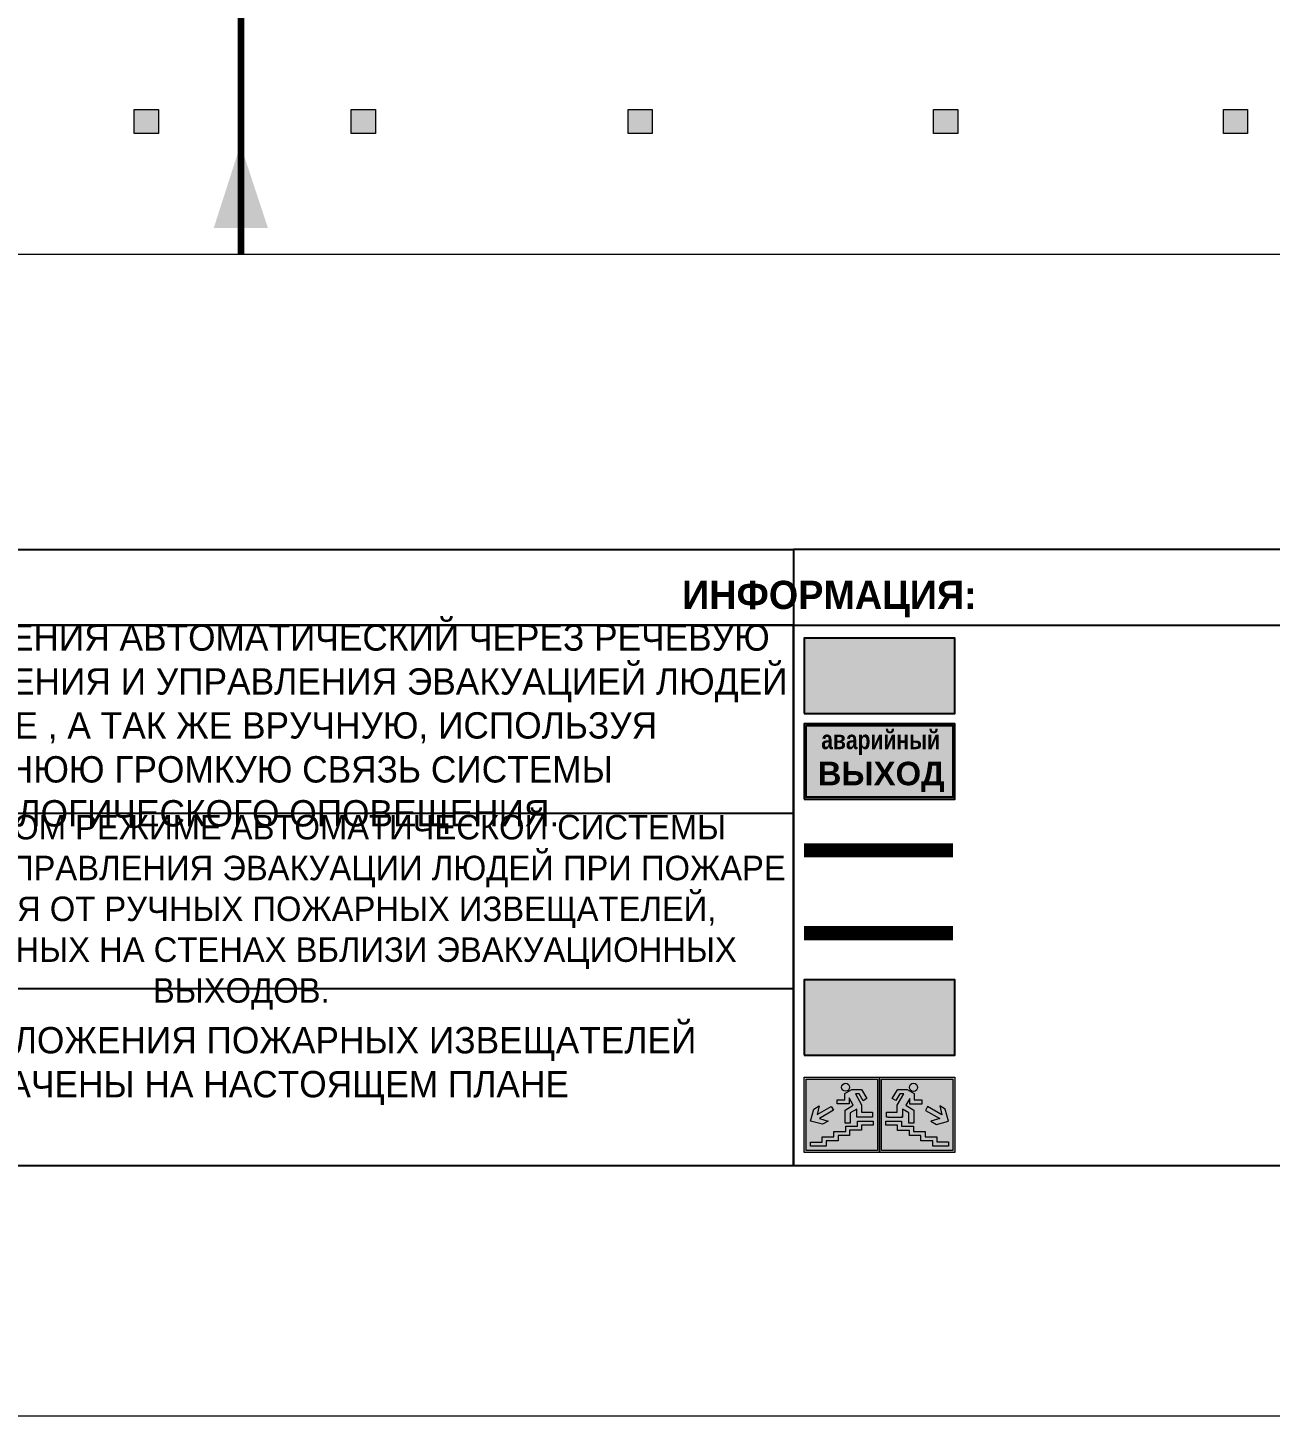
# Model space of a CAD drawing. Header units: millimetres. Extents: x 13810 to 67229, y 12374 to 21950.
# Drawn here: x 31370.5 to 31502.4, y 13755.9 to 13903.3 of the extents above; entities that cross this region are included whole.
import ezdxf

# ---------------------------------------------------------------- set-up
doc = ezdxf.new("R2010")
doc.units = ezdxf.units.MM
doc.linetypes.add('GOST2.303 4', pattern=[7, 5, -2, 0])
doc.layers.add('План_Штампы', color=7, linetype='Continuous')
doc.styles.add('обычный', font='arial.ttf')

# ---------------------------------------------------------------- blocks, each defined once
blk = doc.blocks.new('A$C41C009D9')
at = {"true_color": 0xffffff}
blk.add_hatch(color=7, dxfattribs=at).paths.add_polyline_path([(0, 8), (-16, 8), (-16, 0), (0, 0)])
h = blk.add_hatch(color=126)
h.dxf.hatch_style = 1
h.paths.add_polyline_path([(-15.8, 7.8), (-15.8, 0.2), (-0.2, 0.2), (-0.2, 7.8)])
at = {"color": 126}
for points in [[(-16, 0), (0, 0), (0, 8), (-16, 8)], [(-16, 0), (0, 0), (0, 8), (-16, 8)], [(-15.8, 7.8), (-0.2, 7.8), (-0.2, 0.2), (-15.8, 0.2)]]:
    blk.add_lwpolyline(points, close=True, dxfattribs=at)
at = {"color": 7, "true_color": 0xffffff, "insert": (-15.8, 7.3), "char_height": 2.5, "width": 15.5999, "attachment_point": 1, "style": 'обычный'}
blk.add_mtext('\\pi1.6133;{\\fArial|b1|i0|c204|p34;\\H0.8x;\\W0.8;аварийный\\H1.25x;\\W1;\\P\\pi1.2327;ВЫХОД}', dxfattribs=at)
blk = doc.blocks.new('A$C32E8229D')
at = {"true_color": 0xffffff}
blk.add_hatch(color=7, dxfattribs=at).paths.add_polyline_path([(0, 0), (0, -8), (16, -8), (16, 0)])
h = blk.add_hatch(color=126)
h.paths.add_polyline_path([(0.2, -0.2), (15.8, -0.2), (15.8, -7.8), (0.2, -7.8)])
h.paths.add_polyline_path([(13.49, -2.05), (12.08, -2.05), (11.37, -2.63, 0.162397), (11.29, -2.84), (11.29, -3.63), (10.35, -3.63), (10.35, -4.05), (11.68, -4.05), (11.68, -3.48), (12.26, -4.28), (11.29, -5.1), (11.29, -6.78), (11.85, -6.78), (11.85, -5.44), (12.8, -4.64), (12.8, -5.94), (14.46, -5.94), (14.46, -5.39), (13.45, -5.39), (13.45, -3.97), (12.46, -2.59), (13.15, -2.59), (13.69, -3.34), (14.18, -3)], flags=16)
h.paths.add_polyline_path([(10.74, -1.82, 1), (11.8, -1.82, 1)], flags=16)
h.paths.add_polyline_path([(9.39, -3.59), (5.99, -3.59), (6.56, -3.03), (5.91, -3.03), (5.1, -3.83), (5.91, -4.64), (6.56, -4.64), (5.99, -4.09), (9.39, -4.09)], flags=16)
h.paths.add_polyline_path([(4.29, -1.08), (1.72, -1.08), (1.72, -6.6), (4.29, -6.6)], flags=16)
at = {"color": 126}
blk.add_lwpolyline([(16, -8), (0, -8), (0, 0), (16, 0)], close=True, dxfattribs=at)
blk = doc.blocks.new('A$C7B4425F7')
at = {"true_color": 0xffffff}
blk.add_hatch(color=7, dxfattribs=at).paths.add_polyline_path([(0, 0), (-16, 0), (-16, -8), (0, -8)])
h = blk.add_hatch(color=126)
h.paths.add_polyline_path([(-0.2, -0.2), (-15.8, -0.2), (-15.8, -7.8), (-0.2, -7.8)])
h.paths.add_polyline_path([(-11.76, -2.03), (-11.76, -3.66), (-11.17, -3.66, -0.568275), (-11.17, -6.18), (-12.58, -6.18), (-12.58, -2.03)], flags=16)
h.paths.add_polyline_path([(-13.33, -4.12, -0.495768), (-13.59, -6.18), (-15.03, -6.18), (-15.03, -2.03), (-13.59, -2.03, -0.487973)], flags=16)
h.paths.add_polyline_path([(-10.25, -2.03), (-9.48, -2.03), (-9.48, -6.18), (-10.25, -6.18)], flags=16)
h.paths.add_polyline_path([(-13.84, -3.69), (-14.24, -3.69), (-14.24, -3.03), (-13.9, -3.03, -0.692621)], flags=0)
h.paths.add_polyline_path([(-9.15, -2.03), (-8.4, -2.03), (-8.04, -3.07), (-7.68, -2.03), (-6.93, -2.03), (-7.64, -4.1), (-6.93, -6.18), (-7.68, -6.18), (-8.04, -5.14), (-8.4, -6.18), (-9.15, -6.18), (-8.44, -4.1)], flags=16)
h.paths.add_polyline_path([(-11.76, -4.46), (-11.42, -4.46, -0.692621), (-11.36, -5.12), (-11.76, -5.12)], flags=0)
h.paths.add_polyline_path([(-13.9, -5.2), (-14.24, -5.2), (-14.24, -4.55), (-13.84, -4.55, -0.708038)], flags=0)
edge = h.paths.add_edge_path(flags=16)
edge.add_ellipse((-5.51, -4.08), major_axis=(0, 2.05), ratio=0.586184, start_angle=0, end_angle=360)
edge = h.paths.add_edge_path(flags=0)
edge.add_ellipse((-5.51, -4.08), major_axis=(0, 1.14), ratio=0.454828, start_angle=0, end_angle=360)
h.paths.add_polyline_path([(-4.13, -4.96, 0.377264), (-3.48, -4.52, 0.0555), (-3.16, -2.03), (-1.66, -2.03), (-1.66, -4.96), (-0.96, -4.96), (-0.96, -7.01), (-1.75, -7.01), (-1.75, -6.18), (-3.3, -6.18), (-3.3, -7.02), (-4.13, -7.02)], flags=16)
h.paths.add_polyline_path([(-2.73, -2.91), (-2.28, -2.91), (-2.28, -4.96), (-3.05, -4.96, 0.079136)], flags=0)
at = {"color": 126}
blk.add_lwpolyline([(-16, -8), (0, -8), (0, 0), (-16, 0)], close=True, dxfattribs=at)
blk = doc.blocks.new('вниз 3')
at = {"lineweight": 0, "true_color": 0xffffff}
h = blk.add_hatch(color=7, dxfattribs=at)
h.dxf.hatch_style = 1
h.paths.add_polyline_path([(40997.5, -4475.69), (40997.25, -4475.28), (40995.76, -4476.15), (40995.97, -4475.23), (40995.39, -4475.56), (40995.05, -4476.83), (40996.33, -4477.17), (40996.91, -4476.83), (40996, -4476.55)], flags=0)
h.paths.add_polyline_path([(40999.81, -4473.95), (41000.22, -4473.95), (41000.64, -4474.67), (41001.03, -4474.43), (41000.46, -4473.49), (41000.42, -4473.49), (40999.43, -4473.49), (40998.68, -4473.92), (40998.68, -4474.57), (40997.88, -4474.57), (40997.88, -4475), (40999.14, -4475), (40999.14, -4474.43), (40999.14, -4474.38), (40999.59, -4475.15), (40998.72, -4475.67), (40998.72, -4477.06), (40999.24, -4477.06), (40999.24, -4475.96), (40999.95, -4475.56), (40999.95, -4476.43), (41001.61, -4476.43), (41001.61, -4475.88), (41000.47, -4475.88), (41000.47, -4475.12)], flags=0)
h.paths.add_polyline_path([(40999.2, -4473.24, 1), (40998.35, -4473.24, 1)], flags=0)
h.paths.add_polyline_path([(41000.46, -4477.26), (41001.69, -4477.26), (41001.69, -4476.84), (41000.03, -4476.84), (41000.03, -4477.39), (40998.78, -4477.39), (40998.78, -4477.95), (40997.53, -4477.95), (40997.53, -4478.5), (40996.29, -4478.5), (40996.29, -4479.06), (40995.05, -4479.06), (40995.05, -4479.48), (40995.29, -4479.48), (40996.72, -4479.48), (40996.72, -4478.92), (40997.97, -4478.92), (40997.97, -4478.36), (40999.2, -4478.36), (40999.2, -4477.81), (41000.46, -4477.81)], flags=0)
h.paths.add_polyline_path([(41002.37, -4472.17), (40994.37, -4472.17), (40994.37, -4480.17), (41002.37, -4480.17)])
h.paths.add_polyline_path([(41002.16, -4479.96), (40994.57, -4479.96), (40994.57, -4472.37), (41002.16, -4472.37)], flags=16)
h.paths.add_polyline_path([(41001.61, -4475.88), (41001.61, -4476.43), (40999.95, -4476.43), (40999.95, -4475.56), (40999.24, -4475.96), (40999.24, -4477.06), (40998.72, -4477.06), (40998.72, -4475.67), (40999.59, -4475.15), (40999.14, -4474.38), (40999.14, -4474.43), (40999.14, -4475), (40997.88, -4475), (40997.88, -4474.57), (40998.68, -4474.57), (40998.68, -4473.92), (40999.43, -4473.49), (41000.42, -4473.49), (41000.46, -4473.49), (41001.03, -4474.43), (41000.64, -4474.67), (41000.22, -4473.95), (40999.81, -4473.95), (41000.47, -4475.12), (41000.47, -4475.88)], flags=0)
h.paths.add_polyline_path([(41001.69, -4476.84), (41001.69, -4477.26), (41000.46, -4477.26), (41000.46, -4477.81), (40999.2, -4477.81), (40999.2, -4478.36), (40997.97, -4478.36), (40997.97, -4478.92), (40996.72, -4478.92), (40996.72, -4479.48), (40995.05, -4479.48), (40995.05, -4479.06), (40996.29, -4479.06), (40996.29, -4478.5), (40997.53, -4478.5), (40997.53, -4477.95), (40998.78, -4477.95), (40998.78, -4477.39), (41000.03, -4477.39), (41000.03, -4476.84)], flags=0)
h.paths.add_polyline_path([(40998.35, -4473.24, -1), (40999.2, -4473.24, -1)], flags=0)
h.paths.add_polyline_path([(40997.5, -4475.69), (40996, -4476.55), (40996.91, -4476.83), (40996.33, -4477.17), (40995.05, -4476.83), (40995.39, -4475.56), (40995.97, -4475.23), (40995.76, -4476.15), (40997.25, -4475.28)], flags=0)
at = {"lineweight": 0}
h = blk.add_hatch(color=126, dxfattribs=at)
h.dxf.hatch_style = 1
h.paths.add_polyline_path([(41002.16, -4472.37), (40994.57, -4472.37), (40994.57, -4479.96), (41002.16, -4479.96)])
h.paths.add_polyline_path([(40995.97, -4475.23), (40995.76, -4476.15), (40997.25, -4475.28), (40997.5, -4475.69), (40996, -4476.55), (40996.91, -4476.83), (40996.33, -4477.17), (40995.05, -4476.83), (40995.39, -4475.56)], flags=16)
h.paths.add_polyline_path([(40997.88, -4474.57), (40998.68, -4474.57), (40998.68, -4473.92), (40999.43, -4473.49), (41000.42, -4473.49), (41000.46, -4473.49), (41001.03, -4474.43), (41000.64, -4474.67), (41000.22, -4473.95), (40999.81, -4473.95), (41000.47, -4475.12), (41000.47, -4475.88), (41001.61, -4475.88), (41001.61, -4476.43), (40999.95, -4476.43), (40999.95, -4475.56), (40999.24, -4475.96), (40999.24, -4477.06), (40998.72, -4477.06), (40998.72, -4475.67), (40999.59, -4475.15), (40999.14, -4474.38), (40999.14, -4474.43), (40999.14, -4475), (40997.88, -4475)], flags=16)
h.paths.add_polyline_path([(40998.35, -4473.24, -1), (40999.2, -4473.24, -1)], flags=16)
h.paths.add_polyline_path([(40997.53, -4477.95), (40998.78, -4477.95), (40998.78, -4477.39), (41000.03, -4477.39), (41000.03, -4476.84), (41001.69, -4476.84), (41001.69, -4477.26), (41000.46, -4477.26), (41000.46, -4477.81), (40999.2, -4477.81), (40999.2, -4478.36), (40997.97, -4478.36), (40997.97, -4478.92), (40996.72, -4478.92), (40996.72, -4479.48), (40995.05, -4479.48), (40995.05, -4479.06), (40996.29, -4479.06), (40996.29, -4478.5), (40997.53, -4478.5)], flags=16)
at = {"lineweight": 0, "true_color": 0xffffff}
h = blk.add_hatch(color=7, dxfattribs=at)
h.dxf.hatch_style = 1
h.paths.add_polyline_path([(40999.2, -4473.24, 1), (40998.35, -4473.24, 1)])
h.paths.add_polyline_path([(40999.81, -4473.95), (41000.22, -4473.95), (41000.64, -4474.67), (41001.03, -4474.43), (41000.46, -4473.49), (41000.42, -4473.49), (40999.43, -4473.49), (40998.68, -4473.92), (40998.68, -4474.57), (40997.88, -4474.57), (40997.88, -4475), (40999.14, -4475), (40999.14, -4474.43), (40999.14, -4474.38), (40999.59, -4475.15), (40998.72, -4475.67), (40998.72, -4477.06), (40999.24, -4477.06), (40999.24, -4475.96), (40999.95, -4475.56), (40999.95, -4476.43), (41001.61, -4476.43), (41001.61, -4475.88), (41000.47, -4475.88), (41000.47, -4475.12)])
h.paths.add_polyline_path([(40999.2, -4477.81), (41000.46, -4477.81), (41000.46, -4477.26), (41001.69, -4477.26), (41001.69, -4476.84), (41000.03, -4476.84), (41000.03, -4477.39), (40998.78, -4477.39), (40998.78, -4477.95), (40997.53, -4477.95), (40997.53, -4478.5), (40996.29, -4478.5), (40996.29, -4479.06), (40995.05, -4479.06), (40995.05, -4479.48), (40995.29, -4479.48), (40996.72, -4479.48), (40996.72, -4478.92), (40997.97, -4478.92), (40997.97, -4478.36), (40999.2, -4478.36)])
h.paths.add_polyline_path([(40997.5, -4475.69), (40997.25, -4475.28), (40995.76, -4476.15), (40995.97, -4475.23), (40995.39, -4475.56), (40995.05, -4476.83), (40996.33, -4477.17), (40996.91, -4476.83), (40996, -4476.55)])
at = {"color": 126, "lineweight": 0}
for points in [[(40994.37, -4472.17), (41002.37, -4472.17), (41002.37, -4480.17), (40994.37, -4480.17)], [(40994.57, -4472.37), (41002.16, -4472.37), (41002.16, -4479.96), (40994.57, -4479.96)]]:
    blk.add_lwpolyline(points, close=True, dxfattribs=at)
for points in [[(40999.14, -4474.43), (40999.14, -4475), (40997.88, -4475), (40997.88, -4474.57), (40998.68, -4474.57), (40998.68, -4473.92), (40999.43, -4473.49), (41000.42, -4473.49), (41000.46, -4473.49), (41001.03, -4474.43), (41000.64, -4474.67), (41000.22, -4473.95), (40999.81, -4473.95), (41000.47, -4475.12), (41000.47, -4475.88), (41001.61, -4475.88), (41001.61, -4476.43), (40999.95, -4476.43), (40999.95, -4475.56), (40999.24, -4475.96), (40999.24, -4477.06), (40998.72, -4477.06), (40998.72, -4475.67), (40999.59, -4475.15), (40999.14, -4474.38), (40999.14, -4474.43)], [(40995.05, -4476.83), (40995.39, -4475.56), (40995.97, -4475.23), (40995.76, -4476.15), (40997.25, -4475.28), (40997.5, -4475.69), (40996, -4476.55), (40996.91, -4476.83), (40996.33, -4477.17), (40995.05, -4476.83)], [(40995.29, -4479.48), (40995.05, -4479.48), (40995.05, -4479.06), (40996.29, -4479.06), (40996.29, -4478.5), (40997.53, -4478.5), (40997.53, -4477.95), (40998.78, -4477.95), (40998.78, -4477.39), (41000.03, -4477.39), (41000.03, -4476.84), (41001.69, -4476.84), (41001.69, -4477.26), (41000.46, -4477.26), (41000.46, -4477.81), (40999.2, -4477.81), (40999.2, -4478.36), (40997.97, -4478.36), (40997.97, -4478.92), (40996.72, -4478.92), (40996.72, -4479.48), (40995.05, -4479.48)]]:
    blk.add_lwpolyline(points, dxfattribs=at)
blk.add_circle((40998.77, -4473.24), 0.426, dxfattribs=at)
blk = doc.blocks.new('вниз')
at = {"lineweight": 0, "true_color": 0xffffff}
h = blk.add_hatch(color=7, dxfattribs=at)
h.dxf.hatch_style = 1
h.paths.add_polyline_path([(40994.51, -4472.22), (40986.51, -4472.22), (40986.51, -4480.22), (40994.51, -4480.22)])
h.paths.add_polyline_path([(40994.31, -4472.42), (40994.31, -4480.01), (40986.71, -4480.01), (40986.71, -4472.42)], flags=16)
h.paths.add_polyline_path([(40988.43, -4473.53), (40989.43, -4473.53), (40990.19, -4473.96), (40990.19, -4474.6), (40991, -4474.6), (40991, -4475.06), (40989.73, -4475.06), (40989.73, -4474.46), (40989.3, -4475.18), (40990.17, -4475.7), (40990.17, -4477.11), (40989.63, -4477.11), (40989.63, -4476.01), (40988.94, -4475.59), (40988.94, -4476.46), (40988.94, -4476.46), (40987.47, -4476.46), (40987.26, -4476.46), (40987.26, -4475.92), (40988.4, -4475.92), (40988.4, -4475.2), (40989.1, -4473.99), (40988.66, -4473.99), (40988.24, -4474.7), (40987.86, -4474.47), (40988.41, -4473.56)], flags=0)
h.paths.add_polyline_path([(40990.55, -4473.29, -1), (40989.69, -4473.29, -1)], flags=0)
h.paths.add_polyline_path([(40988.85, -4476.89), (40988.85, -4477.43), (40990.1, -4477.43), (40990.1, -4477.99), (40991.34, -4477.99), (40991.34, -4478.54), (40992.59, -4478.54), (40992.59, -4479.09), (40993.83, -4479.09), (40993.83, -4479.52), (40992.17, -4479.52), (40992.17, -4478.97), (40990.91, -4478.97), (40990.91, -4478.41), (40989.68, -4478.41), (40989.68, -4477.86), (40988.43, -4477.86), (40988.43, -4477.31), (40987.6, -4477.31), (40987.18, -4477.31), (40987.18, -4476.89)], flags=0)
h.paths.add_polyline_path([(40991.61, -4475.33), (40993.12, -4476.2), (40992.9, -4475.27), (40993.48, -4475.6), (40993.83, -4476.88), (40992.56, -4477.22), (40991.97, -4476.88), (40992.9, -4476.61), (40991.38, -4475.74), (40991.58, -4475.39)], flags=0)
h.paths.add_polyline_path([(40990.19, -4473.96), (40989.43, -4473.53), (40988.43, -4473.53), (40988.41, -4473.56), (40987.86, -4474.47), (40988.24, -4474.7), (40988.66, -4473.99), (40989.1, -4473.99), (40988.4, -4475.2), (40988.4, -4475.92), (40987.26, -4475.92), (40987.26, -4476.46), (40987.47, -4476.46), (40988.94, -4476.46), (40988.94, -4476.27), (40988.94, -4475.59), (40989.63, -4476.01), (40989.63, -4477.11), (40990.17, -4477.11), (40990.17, -4475.7), (40989.3, -4475.18), (40989.73, -4474.46), (40989.73, -4475.06), (40991, -4475.06), (40991, -4474.6), (40990.19, -4474.6)], flags=0)
h.paths.add_polyline_path([(40990.55, -4473.29, 1), (40989.69, -4473.29, 1)], flags=0)
h.paths.add_polyline_path([(40991.61, -4475.33), (40991.58, -4475.39), (40991.38, -4475.74), (40992.9, -4476.61), (40991.97, -4476.88), (40992.56, -4477.22), (40993.83, -4476.88), (40993.48, -4475.6), (40992.9, -4475.27), (40993.12, -4476.2)], flags=0)
h.paths.add_polyline_path([(40990.1, -4477.43), (40988.85, -4477.43), (40988.85, -4476.89), (40987.18, -4476.89), (40987.18, -4477.31), (40987.6, -4477.31), (40988.43, -4477.31), (40988.43, -4477.86), (40989.68, -4477.86), (40989.68, -4478.41), (40990.91, -4478.41), (40990.91, -4478.97), (40992.17, -4478.97), (40992.17, -4479.52), (40993.83, -4479.52), (40993.83, -4479.09), (40992.59, -4479.09), (40992.59, -4478.54), (40991.34, -4478.54), (40991.34, -4477.99), (40990.1, -4477.99)], flags=0)
at = {"lineweight": 0}
h = blk.add_hatch(color=126, dxfattribs=at)
h.dxf.hatch_style = 1
h.paths.add_polyline_path([(40994.31, -4472.42), (40986.71, -4472.42), (40986.71, -4480.01), (40994.31, -4480.01)])
h.paths.add_polyline_path([(40988.43, -4473.53), (40989.43, -4473.53), (40990.19, -4473.96), (40990.19, -4474.6), (40991, -4474.6), (40991, -4475.06), (40989.73, -4475.06), (40989.73, -4474.46), (40989.3, -4475.18), (40990.17, -4475.7), (40990.17, -4477.11), (40989.63, -4477.11), (40989.63, -4476.01), (40988.94, -4475.59), (40988.94, -4476.46), (40988.94, -4476.46), (40987.47, -4476.46), (40987.26, -4476.46), (40987.26, -4475.92), (40988.4, -4475.92), (40988.4, -4475.2), (40989.1, -4473.99), (40988.66, -4473.99), (40988.24, -4474.7), (40987.86, -4474.47), (40988.41, -4473.56)], flags=16)
h.paths.add_polyline_path([(40990.55, -4473.29, -1), (40989.69, -4473.29, -1)], flags=16)
h.paths.add_polyline_path([(40988.85, -4476.89), (40988.85, -4477.43), (40990.1, -4477.43), (40990.1, -4477.99), (40991.34, -4477.99), (40991.34, -4478.54), (40992.59, -4478.54), (40992.59, -4479.09), (40993.83, -4479.09), (40993.83, -4479.52), (40992.17, -4479.52), (40992.17, -4478.97), (40990.91, -4478.97), (40990.91, -4478.41), (40989.68, -4478.41), (40989.68, -4477.86), (40988.43, -4477.86), (40988.43, -4477.31), (40987.6, -4477.31), (40987.18, -4477.31), (40987.18, -4476.89)], flags=16)
h.paths.add_polyline_path([(40991.61, -4475.33), (40993.12, -4476.2), (40992.9, -4475.27), (40993.48, -4475.6), (40993.83, -4476.88), (40992.56, -4477.22), (40991.97, -4476.88), (40992.9, -4476.61), (40991.38, -4475.74), (40991.58, -4475.39)], flags=16)
at = {"lineweight": 0, "true_color": 0xffffff}
h = blk.add_hatch(color=7, dxfattribs=at)
h.dxf.hatch_style = 1
h.paths.add_polyline_path([(40989.73, -4474.46), (40989.73, -4475.06), (40991, -4475.06), (40991, -4474.6), (40990.19, -4474.6), (40990.19, -4473.96), (40989.43, -4473.53), (40988.43, -4473.53), (40988.41, -4473.56), (40987.86, -4474.47), (40988.24, -4474.7), (40988.66, -4473.99), (40989.1, -4473.99), (40988.4, -4475.2), (40988.4, -4475.92), (40987.26, -4475.92), (40987.26, -4476.46), (40987.47, -4476.46), (40988.94, -4476.46), (40988.94, -4475.59), (40989.63, -4476.01), (40989.63, -4477.11), (40990.17, -4477.11), (40990.17, -4475.7), (40989.3, -4475.18)])
h.paths.add_polyline_path([(40989.69, -4473.29, 1), (40990.55, -4473.29, 1)])
h.paths.add_polyline_path([(40991.61, -4475.33), (40991.58, -4475.39), (40991.38, -4475.74), (40992.9, -4476.61), (40991.97, -4476.88), (40992.56, -4477.22), (40993.83, -4476.88), (40993.48, -4475.6), (40992.9, -4475.27), (40993.12, -4476.2)])
h.paths.add_polyline_path([(40990.1, -4477.43), (40988.85, -4477.43), (40988.85, -4476.89), (40987.18, -4476.89), (40987.18, -4477.31), (40987.6, -4477.31), (40988.43, -4477.31), (40988.43, -4477.86), (40989.68, -4477.86), (40989.68, -4478.41), (40990.91, -4478.41), (40990.91, -4478.97), (40992.17, -4478.97), (40992.17, -4479.52), (40993.83, -4479.52), (40993.83, -4479.09), (40992.59, -4479.09), (40992.59, -4478.54), (40991.34, -4478.54), (40991.34, -4477.99), (40990.1, -4477.99)])
at = {"color": 126, "lineweight": 0}
for points in [[(40986.51, -4472.22), (40994.51, -4472.22), (40994.51, -4480.22), (40986.51, -4480.22)], [(40986.71, -4472.42), (40994.31, -4472.42), (40994.31, -4480.01), (40986.71, -4480.01)]]:
    blk.add_lwpolyline(points, close=True, dxfattribs=at)
for points in [[(40987.47, -4476.46), (40987.26, -4476.46), (40987.26, -4475.92), (40988.4, -4475.92), (40988.4, -4475.2), (40989.1, -4473.99), (40988.66, -4473.99), (40988.24, -4474.7), (40987.86, -4474.47), (40988.41, -4473.56), (40988.43, -4473.53), (40989.43, -4473.53), (40990.19, -4473.96), (40990.19, -4474.6), (40991, -4474.6), (40991, -4475.06), (40989.73, -4475.06), (40989.73, -4474.46), (40989.3, -4475.18), (40990.17, -4475.7), (40990.17, -4477.11), (40989.63, -4477.11), (40989.63, -4476.01), (40988.94, -4475.59), (40988.94, -4476.46)], [(40987.47, -4476.46), (40988.94, -4476.46), (40988.94, -4476.27)], [(40991.58, -4475.39), (40991.38, -4475.74), (40992.9, -4476.61), (40991.97, -4476.88), (40992.56, -4477.22), (40993.83, -4476.88), (40993.48, -4475.6), (40992.9, -4475.27), (40993.12, -4476.2), (40991.61, -4475.33), (40991.58, -4475.39)], [(40987.6, -4477.31), (40987.18, -4477.31), (40987.18, -4476.89), (40988.85, -4476.89), (40988.85, -4477.43), (40990.1, -4477.43), (40990.1, -4477.99), (40991.34, -4477.99), (40991.34, -4478.54), (40992.59, -4478.54), (40992.59, -4479.09), (40993.83, -4479.09), (40993.83, -4479.52), (40992.17, -4479.52), (40992.17, -4478.97), (40990.91, -4478.97), (40990.91, -4478.41), (40989.68, -4478.41), (40989.68, -4477.86), (40988.43, -4477.86), (40988.43, -4477.31), (40987.6, -4477.31)]]:
    blk.add_lwpolyline(points, dxfattribs=at)
blk.add_circle((40990.12, -4473.29), 0.432, dxfattribs=at)

msp = doc.modelspace()

# ---------------------------------------------------------------- hatches: boundary and pattern name
at = {"lineweight": 0}
h = msp.add_hatch(color=256, dxfattribs=at)
h.dxf.hatch_style = 1
h.paths.add_polyline_path([(31384.39, 13894.66), (31381.83, 13894.66), (31381.83, 13892.12), (31384.39, 13892.12)])
h = msp.add_hatch(color=256, dxfattribs=at)
h.dxf.hatch_style = 1
h.paths.add_polyline_path([(31407.43, 13894.66), (31404.87, 13894.66), (31404.87, 13892.12), (31407.43, 13892.12)])
h = msp.add_hatch(color=256, dxfattribs=at)
h.dxf.hatch_style = 1
h.paths.add_polyline_path([(31436.83, 13894.66), (31434.27, 13894.66), (31434.27, 13892.12), (31436.83, 13892.12)])
h = msp.add_hatch(color=256, dxfattribs=at)
h.dxf.hatch_style = 1
h.paths.add_polyline_path([(31469.25, 13894.66), (31466.68, 13894.66), (31466.68, 13892.12), (31469.25, 13892.12)])
h = msp.add_hatch(color=256, dxfattribs=at)
h.dxf.hatch_style = 1
h.paths.add_polyline_path([(31500.03, 13894.66), (31497.47, 13894.66), (31497.47, 13892.12), (31500.03, 13892.12)])

# ---------------------------------------------------------------- linework, layer by layer
at = {"color": 126, "lineweight": 0, "true_color": 0x008754}
msp.add_lwpolyline([(31017.22, 14150.9), (31617.22, 14150.9), (31617.22, 13755.9), (31017.22, 13755.9)], close=True, dxfattribs=at)
at = {"color": 126, "lineweight": 100, "true_color": 0x008754}
msp.add_lwpolyline([(31393.19, 13879.31), (31393.19, 13910.82), (31324.39, 13910.82)], dxfattribs=at)
at = {"lineweight": 0}
for points in [[(31381.83, 13892.12), (31381.83, 13894.66), (31384.39, 13894.66), (31384.39, 13892.12)], [(31404.87, 13892.12), (31404.87, 13894.66), (31407.43, 13894.66), (31407.43, 13892.12)], [(31434.27, 13892.12), (31434.27, 13894.66), (31436.83, 13894.66), (31436.83, 13892.12)], [(31466.68, 13892.12), (31466.68, 13894.66), (31469.25, 13894.66), (31469.25, 13892.12)], [(31497.47, 13892.12), (31497.47, 13894.66), (31500.03, 13894.66), (31500.03, 13892.12)]]:
    msp.add_lwpolyline(points, close=True, dxfattribs=at)
msp.add_lwpolyline([(31170.29, 13879.31), (31558.92, 13879.31)], dxfattribs=at)
for points in [[(31330.12, 13847.94), (31451.83, 13847.94), (31451.83, 13782.49), (31330.12, 13782.49)], [(31330.12, 13847.94), (31451.83, 13847.94), (31451.83, 13839.89), (31330.12, 13839.89)], [(31451.83, 13839.89), (31595.6, 13839.89), (31595.6, 13847.94), (31451.83, 13847.94)], [(31330.12, 13839.89), (31451.83, 13839.89), (31451.83, 13819.9), (31330.12, 13819.9)], [(31451.83, 13839.89), (31595.6, 13839.89), (31595.6, 13782.49), (31451.83, 13782.49)], [(31451.83, 13819.9), (31330.12, 13819.9), (31330.12, 13801.32), (31451.83, 13801.32)]]:
    msp.add_lwpolyline(points, close=True)
at = {"color": 126, "lineweight": 80, "true_color": 0x008754, "const_width": 1.5}
msp.add_lwpolyline([(31468.75, 13815.99), (31452.95, 13815.99)], dxfattribs=at)
at = {"color": 126, "linetype": 'GOST2.303 4', "lineweight": 80, "true_color": 0x008754, "const_width": 1.5}
msp.add_lwpolyline([(31468.75, 13807.19), (31452.95, 13807.19)], dxfattribs=at)
at = {"layer": 'План_Штампы', "color": 126, "true_color": 0x008754}
msp.add_solid([(31396.03, 13882.06), (31390.27, 13882.07), (31393.11, 13890.91)], dxfattribs=at)

# ---------------------------------------------------------------- block references
msp.add_blockref('A$C41C009D9', (31468.95, 13821.43))
at = {"color": 126, "true_color": 0x008754}
for name, p in [('вниз 3', (-9541.42, 18264.07)), ('вниз', (-9525.56, 18264.11)), ('вниз', (-9525.56, 18264.11))]:
    msp.add_blockref(name, p, dxfattribs=at)
at = {"layer": 'План_Штампы'}
msp.add_blockref('A$C7B4425F7', (31468.95, 13838.51), dxfattribs=at)
at = {"layer": 'План_Штампы', "color": 126, "true_color": 0x008754, "xscale": -1}
msp.add_blockref('A$C32E8229D', (31468.95, 13802.24), dxfattribs=at)

# ---------------------------------------------------------------- texts
at = {"lineweight": 0, "attachment_point": 5, "style": 'обычный'}
for s, insert, char_height, width in [('{\\fProxima Nova Rg|b1|i0|c204|p2;ИНФОРМАЦИЯ:\\H1.1997x; }', (31455.63, 13842.68), 3, 175.1736), ('{\\fProxima Nova Rg|b0|i0|c204|p2;СПОСОБ ОПОВЕЩЕНИЯ АВТОМАТИЧЕСКИЙ ЧЕРЕЗ РЕЧЕВУЮ СИСТЕМУ ОПОВЕЩЕНИЯ И УПРАВЛЕНИЯ ЭВАКУАЦИЕЙ ЛЮДЕЙ ПРИ ПОЖАРЕ , А ТАК ЖЕ ВРУЧНУЮ, ИСПОЛЬЗУЯ ВНУТРЕННЮЮ ГРОМКУЮ СВЯЗЬ СИСТЕМЫ ТЕХНОЛОГИЧЕСКОГО ОПОВЕЩЕНИЯ.}', (31391.74, 13828.85), 2.8, 118.5618), ('{\\fProxima Nova Rg|b0|i0|c204|p2;\\P\\pt7.8;ЗАПУСК В РУЧНОМ РЕЖИМЕ АВТОМАТИЧЕСКОЙ СИСТЕМЫ ОПОВЕЩЕНИЯ  И УПРАВЛЕНИЯ ЭВАКУАЦИИ ЛЮДЕЙ ПРИ ПОЖАРЕ ПРОИЗВОДИТСЯ ОТ РУЧНЫХ ПОЖАРНЫХ ИЗВЕЩАТЕЛЕЙ, УСТАНАНОВЛЕННЫХ НА СТЕНАХ ВБЛИЗИ ЭВАКУАЦИОННЫХ ВЫХОДОВ. }', (31393.19, 13811.57), 2.6, 121.7868), ('\\pt8.4;{\\fProxima Nova Rg|b0|i0|c204|p2;\\PМЕСТА РАСПОЛОЖЕНИЯ ПОЖАРНЫХ ИЗВЕЩАТЕЛЕЙ ОБОЗНАЧЕНЫ НА НАСТОЯЩЕМ ПЛАНЕ}', (31391.55, 13795.42), 2.8, 118.5618)]:
    msp.add_mtext(s, dxfattribs=dict(at, insert=insert, char_height=char_height, width=width))

doc.saveas('drawing.dxf')
